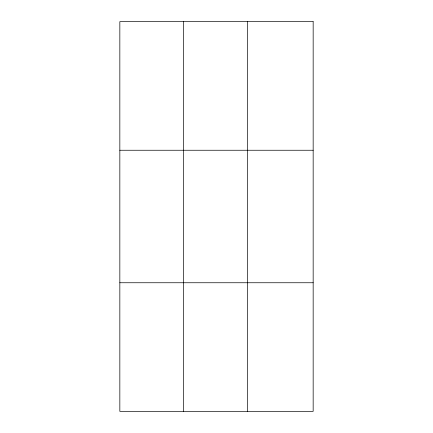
<?xml version="1.0" encoding="UTF-8"?>
<svg xmlns="http://www.w3.org/2000/svg" width="433" height="433" viewBox="0 0 433 433"><rect width="100%" height="100%" fill="white"/><g stroke="black" fill="none" stroke-linecap="round" stroke-linejoin="round"><path stroke-width="0.65" d="M183.635 411.35L183.635 21.65M247.432 411.35L247.432 21.65M119.838 150.251L313.162 150.251M119.838 282.749L313.162 282.749M313.162 21.65L313.162 411.35L119.838 411.35L119.838 21.65L313.162 21.65"/></g></svg>
